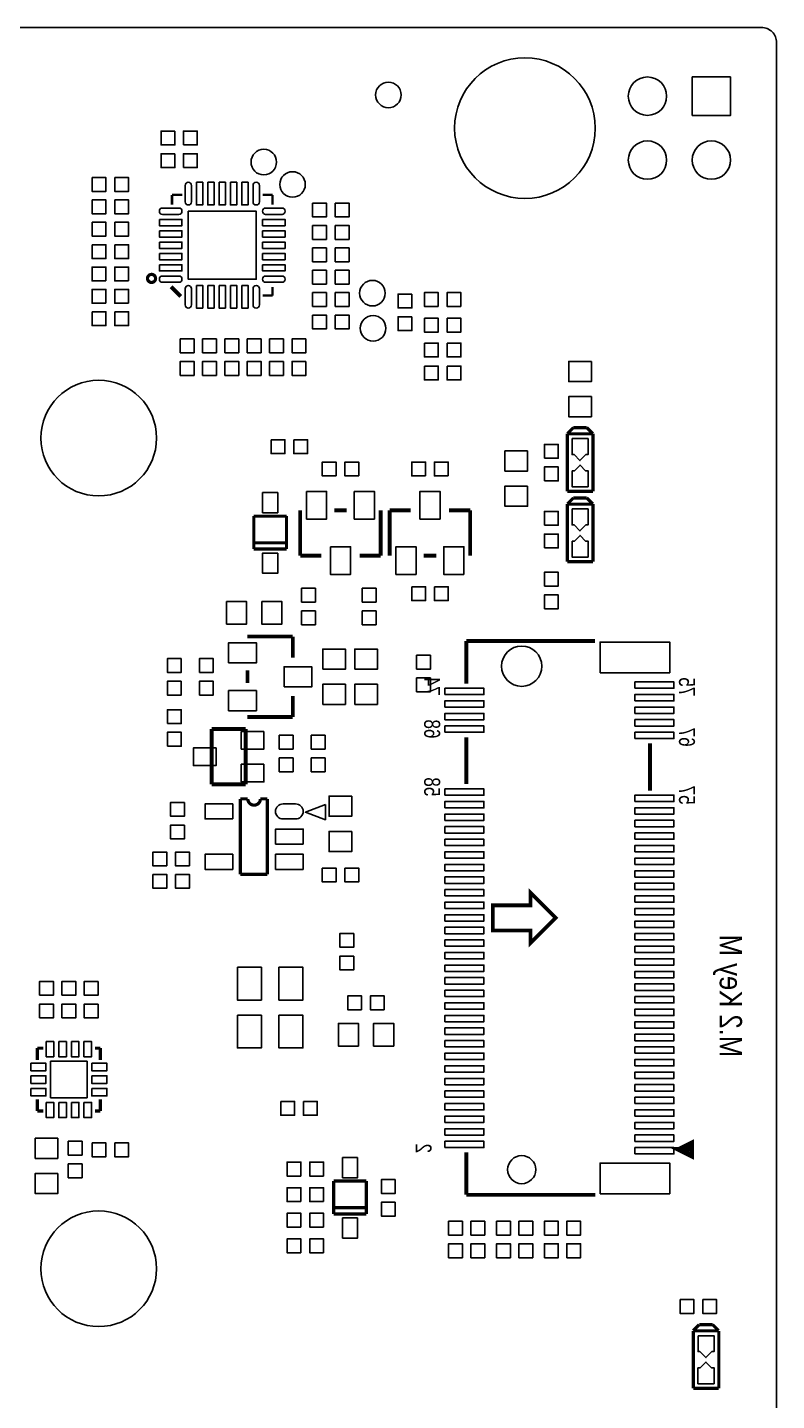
# Model space of a CAD drawing. Extents: x 0 to 100, y -6 to 78.
# Drawn here: x 69.7 to 99.5, y 24 to 78.5 of the extents above; entities that cross this region are included whole.
import ezdxf

# ---------------------------------------------------------------- set-up
doc = ezdxf.new("R2010")
doc.units = 0
for name, color, linetype in [('BG_OUTLINE', 2, 'CONTINUOUS'), ('BG_SILKSCREEN_BOTTOM', 1, 'CONTINUOUS'), ('PG_SILKSCREEN_BOTTOM', 3, 'CONTINUOUS'), ('PIN_BOTTOM', 4, 'CONTINUOUS')]:
    doc.layers.add(name, color=color, linetype=linetype)

msp = doc.modelspace()

# ---------------------------------------------------------------- linework, layer by layer
at = {"layer": 'BG_OUTLINE'}
msp.add_lwpolyline([(99.50003, 77.899793, 0.414355), (98.900132, 78.499995), (0.100228, 78.499995, 0.414346), (-0.499974, 77.899793), (-0.499974, 0.099797, 0.414234), (0.100228, -0.500101), (98.900132, -0.500101, 0.414211), (99.50003, 0.099797)], format="xyb", close=True, dxfattribs=at)
at = {"layer": 'PG_SILKSCREEN_BOTTOM'}
for points, const_width in [([(75.470004, 71.849996), (75.470004, 71.464703)], 0.100101), ([(75.470004, 71.849996), (75.883287, 71.849996)], 0.100101), ([(79.469996, 71.849996), (79.0702, 71.849996)], 0.100101), ([(79.469996, 71.849996), (79.469996, 71.464703)], 0.100101), ([(75.438, 68.199), (75.819, 67.818)], 0.1524), ([(79.469996, 67.850004), (79.469996, 68.193412)], 0.100101), ([(79.469996, 67.850004), (79.0702, 67.850004)], 0.100101), ([(91.423998, 62.603888), (91.183993, 62.364112)], 0.127), ([(91.186, 60.071), (91.186, 62.357)], 0.127), ([(91.186, 62.357), (92.202, 62.357)], 0.127), ([(91.954096, 62.603888), (91.423998, 62.603888)], 0.127), ([(92.194101, 62.364112), (91.954096, 62.603888)], 0.127), ([(92.202, 62.357), (92.202, 60.071)], 0.127), ([(92.202, 60.071), (91.186, 60.071)], 0.127), ([(91.423998, 59.809888), (91.183993, 59.570112)], 0.127), ([(91.186, 57.277), (91.186, 59.563)], 0.127), ([(91.186, 59.563), (92.202, 59.563)], 0.127), ([(91.954096, 59.809888), (91.423998, 59.809888)], 0.127), ([(92.194101, 59.570112), (91.954096, 59.809888)], 0.127), ([(92.202, 59.563), (92.202, 57.277)], 0.127), ([(80.024986, 59.08802), (78.725014, 59.08802)], 0.127), ([(78.725014, 59.08802), (78.725014, 57.778142)], 0.127), ([(80.024986, 57.778142), (80.024986, 59.08802)], 0.127), ([(80.569105, 57.520103), (80.569105, 59.323503)], 0.153899), ([(81.919089, 59.319897), (82.418911, 59.319897)], 0.153899), ([(83.768895, 57.520103), (83.768895, 59.323503)], 0.153899), ([(84.963, 59.319897), (84.125105, 59.319897)], 0.153899), ([(84.125105, 59.319897), (84.125105, 57.516497)], 0.153899), ([(86.487, 59.319897), (87.324895, 59.319897)], 0.153899), ([(87.324895, 59.319897), (87.324895, 57.516497)], 0.153899), ([(78.725014, 57.778142), (80.024986, 57.778142)], 0.127), ([(79.974948, 58.026554), (78.775052, 58.026554)], 0.127), ([(81.407, 57.520103), (80.569105, 57.520103)], 0.153899), ([(82.931, 57.520103), (83.768895, 57.520103)], 0.153899), ([(85.974911, 57.520103), (85.475089, 57.520103)], 0.153899), ([(92.202, 57.277), (91.186, 57.277)], 0.127), ([(80.274897, 54.304895), (78.471497, 54.304895)], 0.153899), ([(80.274897, 53.467), (80.274897, 54.304895)], 0.153899), ([(87.17219, 54.125216), (92.286074, 54.125216)], 0.1524), ([(87.17219, 54.125216), (87.17219, 52.432306)], 0.1524), ([(78.475103, 52.455089), (78.475103, 52.954911)], 0.153899), ([(80.274897, 51.943), (80.274897, 51.105105)], 0.153899), ([(80.274897, 51.105105), (78.471497, 51.105105)], 0.153899), ([(77.049122, 48.429926), (77.049122, 50.630074)], 0.153924), ([(77.049122, 50.630074), (78.398878, 50.630074)], 0.153924), ([(78.398878, 50.630074), (78.398878, 48.429926)], 0.153924), ([(87.17219, 48.442905), (87.17219, 50.304014)], 0.1524), ([(94.472176, 50.054205), (94.472176, 48.175901)], 0.1524), ([(78.398878, 48.429926), (77.049122, 48.429926)], 0.153924), ([(78.486991, 47.854895), (78.190115, 47.854895)], 0.127), ([(78.190115, 47.854895), (78.190115, 44.855105)], 0.127), ([(79.258414, 47.854895), (78.986913, 47.854895)], 0.127), ([(79.258414, 44.855105), (79.258414, 47.854895)], 0.127), ([(78.190115, 44.855105), (79.258414, 44.855105)], 0.127), ([(70.12399, 37.95301), (70.357695, 37.95301)], 0.127), ([(70.12399, 37.95301), (70.12399, 37.479808)], 0.127), ([(72.62401, 37.95301), (72.407907, 37.95301)], 0.127), ([(72.62401, 37.95301), (72.62401, 37.479808)], 0.127), ([(70.12399, 35.45299), (70.12399, 35.913593)], 0.127), ([(70.12399, 35.45299), (70.357695, 35.45299)], 0.127), ([(72.62401, 35.45299), (72.407907, 35.45299)], 0.127), ([(72.62401, 35.45299), (72.62401, 35.913593)], 0.127), ([(87.17219, 32.125209), (87.17219, 33.812607)], 0.1524), ([(95.622186, 33.925205), (96.122185, 34.175217), (96.122185, 33.675218), (95.622186, 33.925205), (96.022185, 33.925205)], 0.2), ([(83.199986, 32.67202), (81.900014, 32.67202)], 0.127), ([(81.900014, 32.67202), (81.900014, 31.362142)], 0.127), ([(83.199986, 31.362142), (83.199986, 32.67202)], 0.127), ([(87.17219, 32.125209), (92.294583, 32.125209)], 0.1524), ([(83.149948, 31.610554), (81.950052, 31.610554)], 0.127), ([(81.900014, 31.362142), (83.199986, 31.362142)], 0.127), ([(96.427798, 26.967688), (96.187793, 26.727912)], 0.127), ([(96.1898, 24.4348), (96.1898, 26.7208)], 0.127), ([(96.1898, 26.7208), (97.2058, 26.7208)], 0.127), ([(96.957896, 26.967688), (96.427798, 26.967688)], 0.127), ([(97.197901, 26.727912), (96.957896, 26.967688)], 0.127), ([(97.2058, 26.7208), (97.2058, 24.4348)], 0.127), ([(97.2058, 24.4348), (96.1898, 24.4348)], 0.127)]:
    msp.add_lwpolyline(points, dxfattribs=dict(at, const_width=const_width))
at = {"layer": 'PG_SILKSCREEN_BOTTOM', "const_width": 0.127}
msp.add_lwpolyline([(74.820297, 68.529962, 1), (74.499699, 68.529962, 1)], format="xyb", close=True, dxfattribs=at)
msp.add_lwpolyline([(78.986913, 47.854895, -1), (78.486991, 47.854895)], format="xyb", dxfattribs=at)
at = {"layer": 'PG_SILKSCREEN_BOTTOM'}
msp.add_lwpolyline([(81.572913, 47.625787), (81.572913, 47.025789), (80.772813, 47.325788)], close=True, dxfattribs=at)
at = {"layer": 'PG_SILKSCREEN_BOTTOM', "const_width": 0.1524}
msp.add_lwpolyline([(88.222176, 42.625213), (89.722198, 42.625213), (89.722198, 42.125214), (90.722196, 43.125212), (89.722198, 44.12521), (89.722198, 43.625211), (88.222176, 43.625211)], close=True, dxfattribs=at)
at = {"layer": 'PIN_BOTTOM'}
for points in [[(97.67189, 76.532003), (97.67189, 75.008003), (96.14789, 75.008003), (96.14789, 76.532003)], [(75.585955, 74.385043), (75.036045, 74.385043), (75.036045, 73.835133), (75.585955, 73.835133)], [(75.925197, 73.835133), (76.475107, 73.835133), (76.475107, 74.385043), (75.925197, 74.385043)], [(75.585955, 73.484867), (75.036045, 73.484867), (75.036045, 72.934957), (75.585955, 72.934957)], [(75.925197, 72.934957), (76.475107, 72.934957), (76.475107, 73.484867), (75.925197, 73.484867)], [(72.299957, 72.537955), (72.299957, 71.988045), (72.849867, 71.988045), (72.849867, 72.537955)], [(73.200133, 72.537955), (73.200133, 71.988045), (73.750043, 71.988045), (73.750043, 72.537955)], [(76.445097, 72.350008), (76.445097, 71.450009), (76.695109, 71.450009), (76.695109, 72.350008)], [(76.894906, 72.350008), (76.894906, 71.450009), (77.144918, 71.450009), (77.144918, 72.350008)], [(77.344994, 72.350008), (77.344994, 71.450009), (77.595006, 71.450009), (77.595006, 72.350008)], [(77.795082, 72.350008), (77.795082, 71.450009), (78.045094, 71.450009), (78.045094, 72.350008)], [(78.24489, 72.350008), (78.24489, 71.450009), (78.494903, 71.450009), (78.494903, 72.350008)], [(72.299957, 71.648955), (72.299957, 71.099045), (72.849867, 71.099045), (72.849867, 71.648955)], [(73.200133, 71.648955), (73.200133, 71.099045), (73.750043, 71.099045), (73.750043, 71.648955)], [(81.062957, 71.521803), (81.062957, 70.971893), (81.612867, 70.971893), (81.612867, 71.521803)], [(81.963133, 71.521803), (81.963133, 70.971893), (82.513043, 70.971893), (82.513043, 71.521803)], [(76.120003, 71.199997), (76.120003, 68.500003), (78.819997, 68.500003), (78.819997, 71.199997)], [(72.299957, 70.759955), (72.299957, 70.210045), (72.849867, 70.210045), (72.849867, 70.759955)], [(73.200133, 70.759955), (73.200133, 70.210045), (73.750043, 70.210045), (73.750043, 70.759955)], [(74.969992, 70.874903), (74.969992, 70.624891), (75.869991, 70.624891), (75.869991, 70.874903)], [(74.969992, 70.425094), (74.969992, 70.175082), (75.869991, 70.175082), (75.869991, 70.425094)], [(79.070009, 70.874903), (79.070009, 70.624891), (79.970008, 70.624891), (79.970008, 70.874903)], [(79.070009, 70.425094), (79.070009, 70.175082), (79.970008, 70.175082), (79.970008, 70.425094)], [(81.062957, 70.632803), (81.062957, 70.082893), (81.612867, 70.082893), (81.612867, 70.632803)], [(81.963133, 70.632803), (81.963133, 70.082893), (82.513043, 70.082893), (82.513043, 70.632803)], [(72.299957, 69.870955), (72.299957, 69.321045), (72.849867, 69.321045), (72.849867, 69.870955)], [(73.200133, 69.870955), (73.200133, 69.321045), (73.750043, 69.321045), (73.750043, 69.870955)], [(74.969992, 69.975006), (74.969992, 69.724994), (75.869991, 69.724994), (75.869991, 69.975006)], [(79.070009, 69.975006), (79.070009, 69.724994), (79.970008, 69.724994), (79.970008, 69.975006)], [(74.969992, 69.524918), (74.969992, 69.274906), (75.869991, 69.274906), (75.869991, 69.524918)], [(79.070009, 69.524918), (79.070009, 69.274906), (79.970008, 69.274906), (79.970008, 69.524918)], [(81.062957, 69.743803), (81.062957, 69.193893), (81.612867, 69.193893), (81.612867, 69.743803)], [(81.963133, 69.743803), (81.963133, 69.193893), (82.513043, 69.193893), (82.513043, 69.743803)], [(72.849867, 68.432197), (72.849867, 68.982107), (72.299957, 68.982107), (72.299957, 68.432197)], [(73.750043, 68.432197), (73.750043, 68.982107), (73.200133, 68.982107), (73.200133, 68.432197)], [(74.969992, 69.075109), (74.969992, 68.825097), (75.869991, 68.825097), (75.869991, 69.075109)], [(79.070009, 69.075109), (79.070009, 68.825097), (79.970008, 68.825097), (79.970008, 69.075109)], [(81.062957, 68.854803), (81.062957, 68.304893), (81.612867, 68.304893), (81.612867, 68.854803)], [(81.963133, 68.854803), (81.963133, 68.304893), (82.513043, 68.304893), (82.513043, 68.854803)], [(76.445097, 68.24999), (76.445097, 67.349992), (76.695109, 67.349992), (76.695109, 68.24999)], [(76.894906, 68.24999), (76.894906, 67.349992), (77.144918, 67.349992), (77.144918, 68.24999)], [(77.344994, 68.24999), (77.344994, 67.349992), (77.595006, 67.349992), (77.595006, 68.24999)], [(77.795082, 68.24999), (77.795082, 67.349992), (78.045094, 67.349992), (78.045094, 68.24999)], [(78.24489, 68.24999), (78.24489, 67.349992), (78.494903, 67.349992), (78.494903, 68.24999)], [(72.849867, 67.543197), (72.849867, 68.093107), (72.299957, 68.093107), (72.299957, 67.543197)], [(73.750043, 67.543197), (73.750043, 68.093107), (73.200133, 68.093107), (73.200133, 67.543197)], [(81.062957, 67.965803), (81.062957, 67.415893), (81.612867, 67.415893), (81.612867, 67.965803)], [(81.963133, 67.965803), (81.963133, 67.415893), (82.513043, 67.415893), (82.513043, 67.965803)], [(85.009507, 67.908043), (84.459597, 67.908043), (84.459597, 67.358133), (85.009507, 67.358133)], [(86.057867, 67.416045), (86.057867, 67.965955), (85.507957, 67.965955), (85.507957, 67.416045)], [(86.958043, 67.416045), (86.958043, 67.965955), (86.408133, 67.965955), (86.408133, 67.416045)], [(72.299957, 67.203955), (72.299957, 66.654045), (72.849867, 66.654045), (72.849867, 67.203955)], [(73.200133, 67.203955), (73.200133, 66.654045), (73.750043, 66.654045), (73.750043, 67.203955)], [(81.062957, 67.076803), (81.062957, 66.526893), (81.612867, 66.526893), (81.612867, 67.076803)], [(81.963133, 67.076803), (81.963133, 66.526893), (82.513043, 66.526893), (82.513043, 67.076803)], [(85.009507, 67.007867), (84.459597, 67.007867), (84.459597, 66.457957), (85.009507, 66.457957)], [(85.507957, 66.949955), (85.507957, 66.400045), (86.057867, 66.400045), (86.057867, 66.949955)], [(86.408133, 66.949955), (86.408133, 66.400045), (86.958043, 66.400045), (86.958043, 66.949955)], [(75.798045, 65.580133), (76.347955, 65.580133), (76.347955, 66.130043), (75.798045, 66.130043)], [(76.687045, 65.580133), (77.236955, 65.580133), (77.236955, 66.130043), (76.687045, 66.130043)], [(77.576045, 65.580133), (78.125955, 65.580133), (78.125955, 66.130043), (77.576045, 66.130043)], [(78.465045, 65.580133), (79.014955, 65.580133), (79.014955, 66.130043), (78.465045, 66.130043)], [(79.903803, 66.130043), (79.353893, 66.130043), (79.353893, 65.580133), (79.903803, 65.580133)], [(80.792803, 66.130043), (80.242893, 66.130043), (80.242893, 65.580133), (80.792803, 65.580133)], [(85.507957, 65.959355), (85.507957, 65.409445), (86.057867, 65.409445), (86.057867, 65.959355)], [(86.408133, 65.959355), (86.408133, 65.409445), (86.958043, 65.409445), (86.958043, 65.959355)], [(75.798045, 64.679957), (76.347955, 64.679957), (76.347955, 65.229867), (75.798045, 65.229867)], [(76.687045, 64.679957), (77.236955, 64.679957), (77.236955, 65.229867), (76.687045, 65.229867)], [(77.576045, 64.679957), (78.125955, 64.679957), (78.125955, 65.229867), (77.576045, 65.229867)], [(78.465045, 64.679957), (79.014955, 64.679957), (79.014955, 65.229867), (78.465045, 65.229867)], [(79.903803, 65.229867), (79.353893, 65.229867), (79.353893, 64.679957), (79.903803, 64.679957)], [(80.792803, 65.229867), (80.242893, 65.229867), (80.242893, 64.679957), (80.792803, 64.679957)], [(85.507957, 65.044803), (85.507957, 64.494893), (86.057867, 64.494893), (86.057867, 65.044803)], [(86.408133, 65.044803), (86.408133, 64.494893), (86.958043, 64.494893), (86.958043, 65.044803)], [(92.143948, 65.235074), (91.244052, 65.235074), (91.244052, 64.434974), (92.143948, 64.434974)], [(92.143948, 63.835026), (91.244052, 63.835026), (91.244052, 63.034926), (92.143948, 63.034926)], [(79.411957, 62.123955), (79.411957, 61.574045), (79.961867, 61.574045), (79.961867, 62.123955)], [(80.312133, 62.123955), (80.312133, 61.574045), (80.862043, 61.574045), (80.862043, 62.123955)], [(89.603948, 61.679074), (88.704052, 61.679074), (88.704052, 60.878974), (89.603948, 60.878974)], [(90.276045, 61.389133), (90.825955, 61.389133), (90.825955, 61.939043), (90.276045, 61.939043)], [(91.374697, 62.164595), (92.010713, 62.164595), (92.010713, 61.531119), (91.926613, 61.531119), (91.921813, 61.531119), (91.686812, 61.29622), (91.451913, 61.531119), (91.447315, 61.531119), (91.374697, 61.531119)], [(81.993867, 60.685045), (81.993867, 61.234955), (81.443957, 61.234955), (81.443957, 60.685045)], [(82.894043, 60.685045), (82.894043, 61.234955), (82.344133, 61.234955), (82.344133, 60.685045)], [(85.549867, 60.685045), (85.549867, 61.234955), (84.999957, 61.234955), (84.999957, 60.685045)], [(86.450043, 60.685045), (86.450043, 61.234955), (85.900133, 61.234955), (85.900133, 60.685045)], [(91.374087, 60.892207), (91.462987, 60.892207), (91.466797, 60.892207), (91.690393, 61.115397), (91.913608, 60.892207), (91.943098, 60.892207), (92.010408, 60.892207), (92.010408, 60.255404), (91.374087, 60.255404)], [(90.276045, 60.488957), (90.825955, 60.488957), (90.825955, 61.038867), (90.276045, 61.038867)], [(79.674949, 60.019946), (79.075051, 60.019946), (79.075051, 59.219846), (79.674949, 59.219846)], [(80.818939, 60.070149), (80.818939, 58.97005), (81.619039, 58.97005), (81.619039, 60.070149)], [(82.718961, 60.070149), (82.718961, 58.97005), (83.519061, 58.97005), (83.519061, 60.070149)], [(86.12505, 58.970037), (86.12505, 60.070136), (85.32495, 60.070136), (85.32495, 58.970037)], [(89.603948, 60.279026), (88.704052, 60.279026), (88.704052, 59.478926), (89.603948, 59.478926)], [(90.276045, 58.722133), (90.825955, 58.722133), (90.825955, 59.272043), (90.276045, 59.272043)], [(91.374697, 59.370595), (92.010713, 59.370595), (92.010713, 58.737119), (91.926613, 58.737119), (91.921813, 58.737119), (91.686812, 58.50222), (91.451913, 58.737119), (91.447315, 58.737119), (91.374697, 58.737119)], [(90.276045, 57.821957), (90.825955, 57.821957), (90.825955, 58.371867), (90.276045, 58.371867)], [(81.76895, 57.86995), (81.76895, 56.769851), (82.56905, 56.769851), (82.56905, 57.86995)], [(85.175039, 56.769838), (85.175039, 57.869938), (84.374939, 57.869938), (84.374939, 56.769838)], [(87.075061, 56.769838), (87.075061, 57.869938), (86.274961, 57.869938), (86.274961, 56.769838)], [(91.374087, 58.098207), (91.462987, 58.098207), (91.466797, 58.098207), (91.690393, 58.321397), (91.913608, 58.098207), (91.943098, 58.098207), (92.010408, 58.098207), (92.010408, 57.461404), (91.374087, 57.461404)], [(79.674949, 57.620154), (79.075051, 57.620154), (79.075051, 56.820054), (79.674949, 56.820054)], [(90.276045, 56.309133), (90.825955, 56.309133), (90.825955, 56.859043), (90.276045, 56.859043)], [(80.624197, 55.674133), (81.174107, 55.674133), (81.174107, 56.224043), (80.624197, 56.224043)], [(83.037045, 55.674133), (83.586955, 55.674133), (83.586955, 56.224043), (83.037045, 56.224043)], [(84.999957, 56.281955), (84.999957, 55.732045), (85.549867, 55.732045), (85.549867, 56.281955)], [(85.900133, 56.281955), (85.900133, 55.732045), (86.450043, 55.732045), (86.450043, 56.281955)], [(77.639926, 55.694948), (77.639926, 54.795052), (78.440026, 54.795052), (78.440026, 55.694948)], [(79.039974, 55.694948), (79.039974, 54.795052), (79.840074, 54.795052), (79.840074, 55.694948)], [(90.276045, 55.408957), (90.825955, 55.408957), (90.825955, 55.958867), (90.276045, 55.958867)], [(80.624197, 54.773957), (81.174107, 54.773957), (81.174107, 55.323867), (80.624197, 55.323867)], [(83.037045, 54.773957), (83.586955, 54.773957), (83.586955, 55.323867), (83.037045, 55.323867)], [(77.724851, 53.254961), (78.82495, 53.254961), (78.82495, 54.055061), (77.724851, 54.055061)], [(92.487877, 52.865604), (95.256477, 52.865604), (95.256477, 54.084804), (92.487877, 54.084804)], [(81.465052, 53.004974), (82.364948, 53.004974), (82.364948, 53.805074), (81.465052, 53.805074)], [(82.735052, 53.004974), (83.634948, 53.004974), (83.634948, 53.805074), (82.735052, 53.805074)], [(85.196197, 53.007133), (85.746107, 53.007133), (85.746107, 53.557043), (85.196197, 53.557043)], [(75.839803, 53.430043), (75.289893, 53.430043), (75.289893, 52.880133), (75.839803, 52.880133)], [(76.560045, 52.880133), (77.109955, 52.880133), (77.109955, 53.430043), (76.560045, 53.430043)], [(79.92505, 52.30495), (81.025149, 52.30495), (81.025149, 53.10505), (79.92505, 53.10505)], [(75.839803, 52.529867), (75.289893, 52.529867), (75.289893, 51.979957), (75.839803, 51.979957)], [(76.560045, 51.979957), (77.109955, 51.979957), (77.109955, 52.529867), (76.560045, 52.529867)], [(81.465052, 51.604926), (82.364948, 51.604926), (82.364948, 52.405026), (81.465052, 52.405026)], [(82.735052, 51.604926), (83.634948, 51.604926), (83.634948, 52.405026), (82.735052, 52.405026)], [(85.196197, 52.106957), (85.746107, 52.106957), (85.746107, 52.656867), (85.196197, 52.656867)], [(93.872482, 52.248206), (95.421882, 52.248206), (95.421882, 52.502206), (93.872482, 52.502206)], [(77.724851, 51.354939), (78.82495, 51.354939), (78.82495, 52.155039), (77.724851, 52.155039)], [(86.322484, 51.99822), (87.871884, 51.99822), (87.871884, 52.25222), (86.322484, 52.25222)], [(93.872482, 51.748207), (95.421882, 51.748207), (95.421882, 52.002207), (93.872482, 52.002207)], [(75.290045, 50.848133), (75.839955, 50.848133), (75.839955, 51.398043), (75.290045, 51.398043)], [(86.322484, 51.498221), (87.871884, 51.498221), (87.871884, 51.752221), (86.322484, 51.752221)], [(93.872482, 51.248208), (95.421882, 51.248208), (95.421882, 51.502208), (93.872482, 51.502208)], [(86.322484, 50.998222), (87.871884, 50.998222), (87.871884, 51.252222), (86.322484, 51.252222)], [(86.322484, 50.498223), (87.871884, 50.498223), (87.871884, 50.752223), (86.322484, 50.752223)], [(93.872482, 50.748209), (95.421882, 50.748209), (95.421882, 51.002209), (93.872482, 51.002209)], [(75.290045, 49.947957), (75.839955, 49.947957), (75.839955, 50.497867), (75.290045, 50.497867)], [(79.123908, 50.529985), (78.224012, 50.529985), (78.224012, 49.829987), (79.123908, 49.829987)], [(79.735045, 49.832133), (80.284955, 49.832133), (80.284955, 50.382043), (79.735045, 50.382043)], [(81.005045, 49.832133), (81.554955, 49.832133), (81.554955, 50.382043), (81.005045, 50.382043)], [(93.872482, 50.24821), (95.421882, 50.24821), (95.421882, 50.50221), (93.872482, 50.50221)], [(77.223988, 49.879999), (76.324092, 49.879999), (76.324092, 49.180001), (77.223988, 49.180001)], [(79.123908, 49.230013), (78.224012, 49.230013), (78.224012, 48.530015), (79.123908, 48.530015)], [(79.735045, 48.931957), (80.284955, 48.931957), (80.284955, 49.481867), (79.735045, 49.481867)], [(81.005045, 48.931957), (81.554955, 48.931957), (81.554955, 49.481867), (81.005045, 49.481867)], [(86.322484, 47.998202), (87.871884, 47.998202), (87.871884, 48.252202), (86.322484, 48.252202)], [(93.872482, 47.748215), (95.421882, 47.748215), (95.421882, 48.002215), (93.872482, 48.002215)], [(75.966803, 47.715043), (75.416893, 47.715043), (75.416893, 47.165133), (75.966803, 47.165133)], [(77.886966, 47.055049), (77.886966, 47.654947), (76.786867, 47.654947), (76.786867, 47.055049)], [(82.618948, 47.963074), (81.719052, 47.963074), (81.719052, 47.162974), (82.618948, 47.162974)], [(86.322484, 47.498203), (87.871884, 47.498203), (87.871884, 47.752203), (86.322484, 47.752203)], [(93.872482, 47.248216), (95.421882, 47.248216), (95.421882, 47.502216), (93.872482, 47.502216)], [(86.322484, 46.998204), (87.871884, 46.998204), (87.871884, 47.252204), (86.322484, 47.252204)], [(93.872482, 46.748217), (95.421882, 46.748217), (95.421882, 47.002217), (93.872482, 47.002217)], [(75.966803, 46.814867), (75.416893, 46.814867), (75.416893, 46.264957), (75.966803, 46.264957)], [(80.687062, 46.055051), (80.687062, 46.654949), (79.586963, 46.654949), (79.586963, 46.055051)], [(82.618948, 46.563026), (81.719052, 46.563026), (81.719052, 45.762926), (82.618948, 45.762926)], [(86.322484, 46.498205), (87.871884, 46.498205), (87.871884, 46.752205), (86.322484, 46.752205)], [(93.872482, 46.248218), (95.421882, 46.248218), (95.421882, 46.502218), (93.872482, 46.502218)], [(86.322484, 45.998206), (87.871884, 45.998206), (87.871884, 46.252206), (86.322484, 46.252206)], [(93.872482, 45.748219), (95.421882, 45.748219), (95.421882, 46.002219), (93.872482, 46.002219)], [(75.262867, 45.191045), (75.262867, 45.740955), (74.712957, 45.740955), (74.712957, 45.191045)], [(76.163043, 45.191045), (76.163043, 45.740955), (75.613133, 45.740955), (75.613133, 45.191045)], [(77.886966, 45.055053), (77.886966, 45.654951), (76.786867, 45.654951), (76.786867, 45.055053)], [(80.687062, 45.055053), (80.687062, 45.654951), (79.586963, 45.654951), (79.586963, 45.055053)], [(86.322484, 45.498207), (87.871884, 45.498207), (87.871884, 45.752207), (86.322484, 45.752207)], [(93.872482, 45.24822), (95.421882, 45.24822), (95.421882, 45.50222), (93.872482, 45.50222)], [(74.712957, 44.851955), (74.712957, 44.302045), (75.262867, 44.302045), (75.262867, 44.851955)], [(75.613133, 44.851955), (75.613133, 44.302045), (76.163043, 44.302045), (76.163043, 44.851955)], [(81.443957, 45.105955), (81.443957, 44.556045), (81.993867, 44.556045), (81.993867, 45.105955)], [(82.344133, 45.105955), (82.344133, 44.556045), (82.894043, 44.556045), (82.894043, 45.105955)], [(86.322484, 44.998208), (87.871884, 44.998208), (87.871884, 45.252208), (86.322484, 45.252208)], [(86.322484, 44.498209), (87.871884, 44.498209), (87.871884, 44.752209), (86.322484, 44.752209)], [(93.872482, 44.748221), (95.421882, 44.748221), (95.421882, 45.002221), (93.872482, 45.002221)], [(86.322484, 43.99821), (87.871884, 43.99821), (87.871884, 44.25221), (86.322484, 44.25221)], [(93.872482, 44.248222), (95.421882, 44.248222), (95.421882, 44.502222), (93.872482, 44.502222)], [(86.322484, 43.498211), (87.871884, 43.498211), (87.871884, 43.752211), (86.322484, 43.752211)], [(93.872482, 43.748223), (95.421882, 43.748223), (95.421882, 44.002223), (93.872482, 44.002223)], [(86.322484, 42.998212), (87.871884, 42.998212), (87.871884, 43.252212), (86.322484, 43.252212)], [(93.872482, 43.248224), (95.421882, 43.248224), (95.421882, 43.502224), (93.872482, 43.502224)], [(86.322484, 42.498213), (87.871884, 42.498213), (87.871884, 42.752213), (86.322484, 42.752213)], [(93.872482, 42.7482), (95.421882, 42.7482), (95.421882, 43.0022), (93.872482, 43.0022)], [(82.697955, 42.508043), (82.148045, 42.508043), (82.148045, 41.958133), (82.697955, 41.958133)], [(86.322484, 41.998214), (87.871884, 41.998214), (87.871884, 42.252214), (86.322484, 42.252214)], [(93.872482, 42.248201), (95.421882, 42.248201), (95.421882, 42.502201), (93.872482, 42.502201)], [(93.872482, 41.748202), (95.421882, 41.748202), (95.421882, 42.002202), (93.872482, 42.002202)], [(82.697955, 41.607867), (82.148045, 41.607867), (82.148045, 41.057957), (82.697955, 41.057957)], [(86.322484, 41.498215), (87.871884, 41.498215), (87.871884, 41.752215), (86.322484, 41.752215)], [(93.872482, 41.248203), (95.421882, 41.248203), (95.421882, 41.502203), (93.872482, 41.502203)], [(78.075003, 41.162999), (78.075003, 39.863001), (79.025013, 39.863001), (79.025013, 41.162999)], [(79.724987, 41.162999), (79.724987, 39.863001), (80.674997, 39.863001), (80.674997, 41.162999)], [(86.322484, 40.998216), (87.871884, 40.998216), (87.871884, 41.252216), (86.322484, 41.252216)], [(93.872482, 40.748204), (95.421882, 40.748204), (95.421882, 41.002204), (93.872482, 41.002204)], [(70.210197, 40.053133), (70.760107, 40.053133), (70.760107, 40.603043), (70.210197, 40.603043)], [(71.099045, 40.053133), (71.648955, 40.053133), (71.648955, 40.603043), (71.099045, 40.603043)], [(72.537955, 40.603043), (71.988045, 40.603043), (71.988045, 40.053133), (72.537955, 40.053133)], [(86.322484, 40.498217), (87.871884, 40.498217), (87.871884, 40.752217), (86.322484, 40.752217)], [(93.872482, 40.248205), (95.421882, 40.248205), (95.421882, 40.502205), (93.872482, 40.502205)], [(83.009867, 39.476197), (83.009867, 40.026107), (82.459957, 40.026107), (82.459957, 39.476197)], [(83.910043, 39.476197), (83.910043, 40.026107), (83.360133, 40.026107), (83.360133, 39.476197)], [(86.322484, 39.998218), (87.871884, 39.998218), (87.871884, 40.252218), (86.322484, 40.252218)], [(93.872482, 39.748206), (95.421882, 39.748206), (95.421882, 40.002206), (93.872482, 40.002206)], [(70.210197, 39.152957), (70.760107, 39.152957), (70.760107, 39.702867), (70.210197, 39.702867)], [(71.099045, 39.152957), (71.648955, 39.152957), (71.648955, 39.702867), (71.099045, 39.702867)], [(72.537955, 39.702867), (71.988045, 39.702867), (71.988045, 39.152957), (72.537955, 39.152957)], [(86.322484, 39.498219), (87.871884, 39.498219), (87.871884, 39.752219), (86.322484, 39.752219)], [(93.872482, 39.248207), (95.421882, 39.248207), (95.421882, 39.502207), (93.872482, 39.502207)], [(78.075003, 39.257999), (78.075003, 37.958001), (79.025013, 37.958001), (79.025013, 39.257999)], [(79.724987, 39.257999), (79.724987, 37.958001), (80.674997, 37.958001), (80.674997, 39.257999)], [(82.885026, 38.031039), (82.885026, 38.930936), (82.084926, 38.930936), (82.084926, 38.031039)], [(84.285074, 38.031039), (84.285074, 38.930936), (83.484974, 38.930936), (83.484974, 38.031039)], [(86.322484, 38.99822), (87.871884, 38.99822), (87.871884, 39.25222), (86.322484, 39.25222)], [(86.322484, 38.498221), (87.871884, 38.498221), (87.871884, 38.752221), (86.322484, 38.752221)], [(93.872482, 38.748208), (95.421882, 38.748208), (95.421882, 39.002208), (93.872482, 39.002208)], [(70.473989, 38.212954), (70.473989, 37.613057), (70.773989, 37.613057), (70.773989, 38.212954)], [(70.973988, 38.212954), (70.973988, 37.613057), (71.273988, 37.613057), (71.273988, 38.212954)], [(71.474013, 38.212954), (71.474013, 37.613057), (71.774012, 37.613057), (71.774012, 38.212954)], [(71.974011, 38.212954), (71.974011, 37.613057), (72.274011, 37.613057), (72.274011, 38.212954)], [(86.322484, 37.998222), (87.871884, 37.998222), (87.871884, 38.252222), (86.322484, 38.252222)], [(93.872482, 38.248209), (95.421882, 38.248209), (95.421882, 38.502209), (93.872482, 38.502209)], [(86.322484, 37.498223), (87.871884, 37.498223), (87.871884, 37.752223), (86.322484, 37.752223)], [(93.872482, 37.74821), (95.421882, 37.74821), (95.421882, 38.00221), (93.872482, 38.00221)], [(69.863995, 37.352999), (69.863995, 37.052999), (70.463994, 37.052999), (70.463994, 37.352999)], [(70.648995, 37.428005), (70.648995, 35.977995), (72.099005, 35.977995), (72.099005, 37.428005)], [(72.284006, 37.352999), (72.284006, 37.052999), (72.884005, 37.052999), (72.884005, 37.352999)], [(86.322484, 36.998224), (87.871884, 36.998224), (87.871884, 37.252224), (86.322484, 37.252224)], [(93.872482, 37.248211), (95.421882, 37.248211), (95.421882, 37.502211), (93.872482, 37.502211)], [(69.863995, 36.853), (69.863995, 36.553), (70.463994, 36.553), (70.463994, 36.853)], [(72.284006, 36.853), (72.284006, 36.553), (72.884005, 36.553), (72.884005, 36.853)], [(86.322484, 36.4982), (87.871884, 36.4982), (87.871884, 36.7522), (86.322484, 36.7522)], [(93.872482, 36.748212), (95.421882, 36.748212), (95.421882, 37.002212), (93.872482, 37.002212)], [(69.863995, 36.353001), (69.863995, 36.053001), (70.463994, 36.053001), (70.463994, 36.353001)], [(72.284006, 36.353001), (72.284006, 36.053001), (72.884005, 36.053001), (72.884005, 36.353001)], [(86.322484, 35.998201), (87.871884, 35.998201), (87.871884, 36.252201), (86.322484, 36.252201)], [(93.872482, 36.248213), (95.421882, 36.248213), (95.421882, 36.502213), (93.872482, 36.502213)], [(93.872482, 35.748214), (95.421882, 35.748214), (95.421882, 36.002214), (93.872482, 36.002214)], [(70.473989, 35.792943), (70.473989, 35.193046), (70.773989, 35.193046), (70.773989, 35.792943)], [(70.973988, 35.792943), (70.973988, 35.193046), (71.273988, 35.193046), (71.273988, 35.792943)], [(71.474013, 35.792943), (71.474013, 35.193046), (71.774012, 35.193046), (71.774012, 35.792943)], [(71.974011, 35.792943), (71.974011, 35.193046), (72.274011, 35.193046), (72.274011, 35.792943)], [(79.792957, 35.834955), (79.792957, 35.285045), (80.342867, 35.285045), (80.342867, 35.834955)], [(80.693133, 35.834955), (80.693133, 35.285045), (81.243043, 35.285045), (81.243043, 35.834955)], [(86.322484, 35.498202), (87.871884, 35.498202), (87.871884, 35.752202), (86.322484, 35.752202)], [(93.872482, 35.248215), (95.421882, 35.248215), (95.421882, 35.502215), (93.872482, 35.502215)], [(86.322484, 34.998203), (87.871884, 34.998203), (87.871884, 35.252203), (86.322484, 35.252203)], [(93.872482, 34.748216), (95.421882, 34.748216), (95.421882, 35.002216), (93.872482, 35.002216)], [(70.934948, 34.374074), (70.035052, 34.374074), (70.035052, 33.573974), (70.934948, 33.573974)], [(86.322484, 34.498204), (87.871884, 34.498204), (87.871884, 34.752204), (86.322484, 34.752204)], [(93.872482, 34.248217), (95.421882, 34.248217), (95.421882, 34.502217), (93.872482, 34.502217)], [(71.902803, 34.253043), (71.352893, 34.253043), (71.352893, 33.703133), (71.902803, 33.703133)], [(72.299957, 34.183803), (72.299957, 33.633893), (72.849867, 33.633893), (72.849867, 34.183803)], [(73.200133, 34.183803), (73.200133, 33.633893), (73.750043, 33.633893), (73.750043, 34.183803)], [(86.322484, 33.998205), (87.871884, 33.998205), (87.871884, 34.252205), (86.322484, 34.252205)], [(93.872482, 33.748218), (95.421882, 33.748218), (95.421882, 34.002218), (93.872482, 34.002218)], [(71.902803, 33.352867), (71.352893, 33.352867), (71.352893, 32.802957), (71.902803, 32.802957)], [(80.596867, 32.872045), (80.596867, 33.421955), (80.046957, 33.421955), (80.046957, 32.872045)], [(81.497043, 32.872045), (81.497043, 33.421955), (80.947133, 33.421955), (80.947133, 32.872045)], [(82.849949, 33.603946), (82.250051, 33.603946), (82.250051, 32.803846), (82.849949, 32.803846)], [(92.487877, 32.16562), (95.256477, 32.16562), (95.256477, 33.38482), (92.487877, 33.38482)], [(70.934948, 32.974026), (70.035052, 32.974026), (70.035052, 32.173926), (70.934948, 32.173926)], [(84.348955, 32.729043), (83.799045, 32.729043), (83.799045, 32.179133), (84.348955, 32.179133)], [(80.596867, 31.856045), (80.596867, 32.405955), (80.046957, 32.405955), (80.046957, 31.856045)], [(81.497043, 31.856045), (81.497043, 32.405955), (80.947133, 32.405955), (80.947133, 31.856045)], [(84.348955, 31.828867), (83.799045, 31.828867), (83.799045, 31.278957), (84.348955, 31.278957)], [(80.596867, 30.840045), (80.596867, 31.389955), (80.046957, 31.389955), (80.046957, 30.840045)], [(81.497043, 30.840045), (81.497043, 31.389955), (80.947133, 31.389955), (80.947133, 30.840045)], [(82.849949, 31.204154), (82.250051, 31.204154), (82.250051, 30.404054), (82.849949, 30.404054)], [(86.466045, 30.528133), (87.015955, 30.528133), (87.015955, 31.078043), (86.466045, 31.078043)], [(87.355045, 30.528133), (87.904955, 30.528133), (87.904955, 31.078043), (87.355045, 31.078043)], [(88.371045, 30.528133), (88.920955, 30.528133), (88.920955, 31.078043), (88.371045, 31.078043)], [(89.260045, 30.528133), (89.809955, 30.528133), (89.809955, 31.078043), (89.260045, 31.078043)], [(90.276045, 30.528133), (90.825955, 30.528133), (90.825955, 31.078043), (90.276045, 31.078043)], [(91.165045, 30.528133), (91.714955, 30.528133), (91.714955, 31.078043), (91.165045, 31.078043)], [(80.596867, 29.824045), (80.596867, 30.373955), (80.046957, 30.373955), (80.046957, 29.824045)], [(81.497043, 29.824045), (81.497043, 30.373955), (80.947133, 30.373955), (80.947133, 29.824045)], [(86.466045, 29.627957), (87.015955, 29.627957), (87.015955, 30.177867), (86.466045, 30.177867)], [(87.355045, 29.627957), (87.904955, 29.627957), (87.904955, 30.177867), (87.355045, 30.177867)], [(88.371045, 29.627957), (88.920955, 29.627957), (88.920955, 30.177867), (88.371045, 30.177867)], [(89.260045, 29.627957), (89.809955, 29.627957), (89.809955, 30.177867), (89.260045, 30.177867)], [(90.276045, 29.627957), (90.825955, 29.627957), (90.825955, 30.177867), (90.276045, 30.177867)], [(91.165045, 29.627957), (91.714955, 29.627957), (91.714955, 30.177867), (91.165045, 30.177867)], [(95.667957, 27.960955), (95.667957, 27.411045), (96.217867, 27.411045), (96.217867, 27.960955)], [(96.568133, 27.960955), (96.568133, 27.411045), (97.118043, 27.411045), (97.118043, 27.960955)], [(96.378497, 26.528395), (97.014513, 26.528395), (97.014513, 25.894919), (96.930413, 25.894919), (96.925613, 25.894919), (96.690612, 25.66002), (96.455713, 25.894919), (96.451115, 25.894919), (96.378497, 25.894919)], [(96.377887, 25.256007), (96.466787, 25.256007), (96.470597, 25.256007), (96.694193, 25.479197), (96.917408, 25.256007), (96.946898, 25.256007), (97.014208, 25.256007), (97.014208, 24.619204), (96.377887, 24.619204)]]:
    msp.add_lwpolyline(points, close=True, dxfattribs=at)
for points in [[(76.244996, 71.575016), (76.244996, 72.225002, 1), (75.994984, 72.225002), (75.994984, 71.575016, 1)], [(78.945016, 71.575016), (78.945016, 72.225002, 1), (78.695004, 72.225002), (78.695004, 71.575016, 1)], [(75.744984, 71.325016), (75.094998, 71.325016, 1), (75.094998, 71.075004), (75.744984, 71.075004, 1)], [(79.845002, 71.325016), (79.195016, 71.325016, 1), (79.195016, 71.075004), (79.845002, 71.075004, 1)], [(75.744984, 68.624996), (75.094998, 68.624996, 1), (75.094998, 68.374984), (75.744984, 68.374984, 1)], [(76.244996, 67.474998), (76.244996, 68.124984, 1), (75.994984, 68.124984), (75.994984, 67.474998, 1)], [(78.945016, 67.474998), (78.945016, 68.124984, 1), (78.695004, 68.124984), (78.695004, 67.474998, 1)], [(79.845002, 68.624996), (79.195016, 68.624996, 1), (79.195016, 68.374984), (79.845002, 68.374984, 1)], [(80.387101, 47.055049), (79.886899, 47.055049, -1), (79.886899, 47.654947), (80.387101, 47.654947, -1)]]:
    msp.add_lwpolyline(points, format="xyb", close=True, dxfattribs=at)
for centre, radius in [((89.499999, 74.4998), 2.794), ((94.36989, 75.770003), 0.762), ((84.074, 75.819), 0.508), ((79.121, 73.152), 0.508), ((94.36989, 73.230003), 0.762), ((96.90989, 73.230003), 0.762), ((80.264, 72.263), 0.508), ((83.439, 67.945), 0.508), ((83.4644, 66.548), 0.508), ((72.561145, 62.188598), 2.2987), ((89.372186, 53.125218), 0.8001), ((89.372186, 33.125207), 0.5588), ((72.561653, 29.18841), 2.2987)]:
    msp.add_circle(centre, radius, dxfattribs=at)

# ---------------------------------------------------------------- texts
at = {"layer": 'BG_SILKSCREEN_BOTTOM', "text_generation_flag": 2, "width": 0.857143}
msp.add_text('M.2 Key M', height=0.889, rotation=270, dxfattribs=at).set_placement((97.239658, 37.592))
at = {"layer": 'PG_SILKSCREEN_BOTTOM', "text_generation_flag": 2, "width": 0.804}
for s, p in [('74', (85.495181, 51.95222)), ('75', (95.622186, 51.92522)), ('68', (85.495181, 50.252224)), ('67', (95.622186, 49.925224)), ('58', (85.495181, 47.952203)), ('57', (95.622186, 47.625203)), ('2', (85.1535, 33.782))]:
    msp.add_text(s, height=0.635, rotation=270, dxfattribs=at).set_placement(p)

doc.saveas('drawing.dxf')
